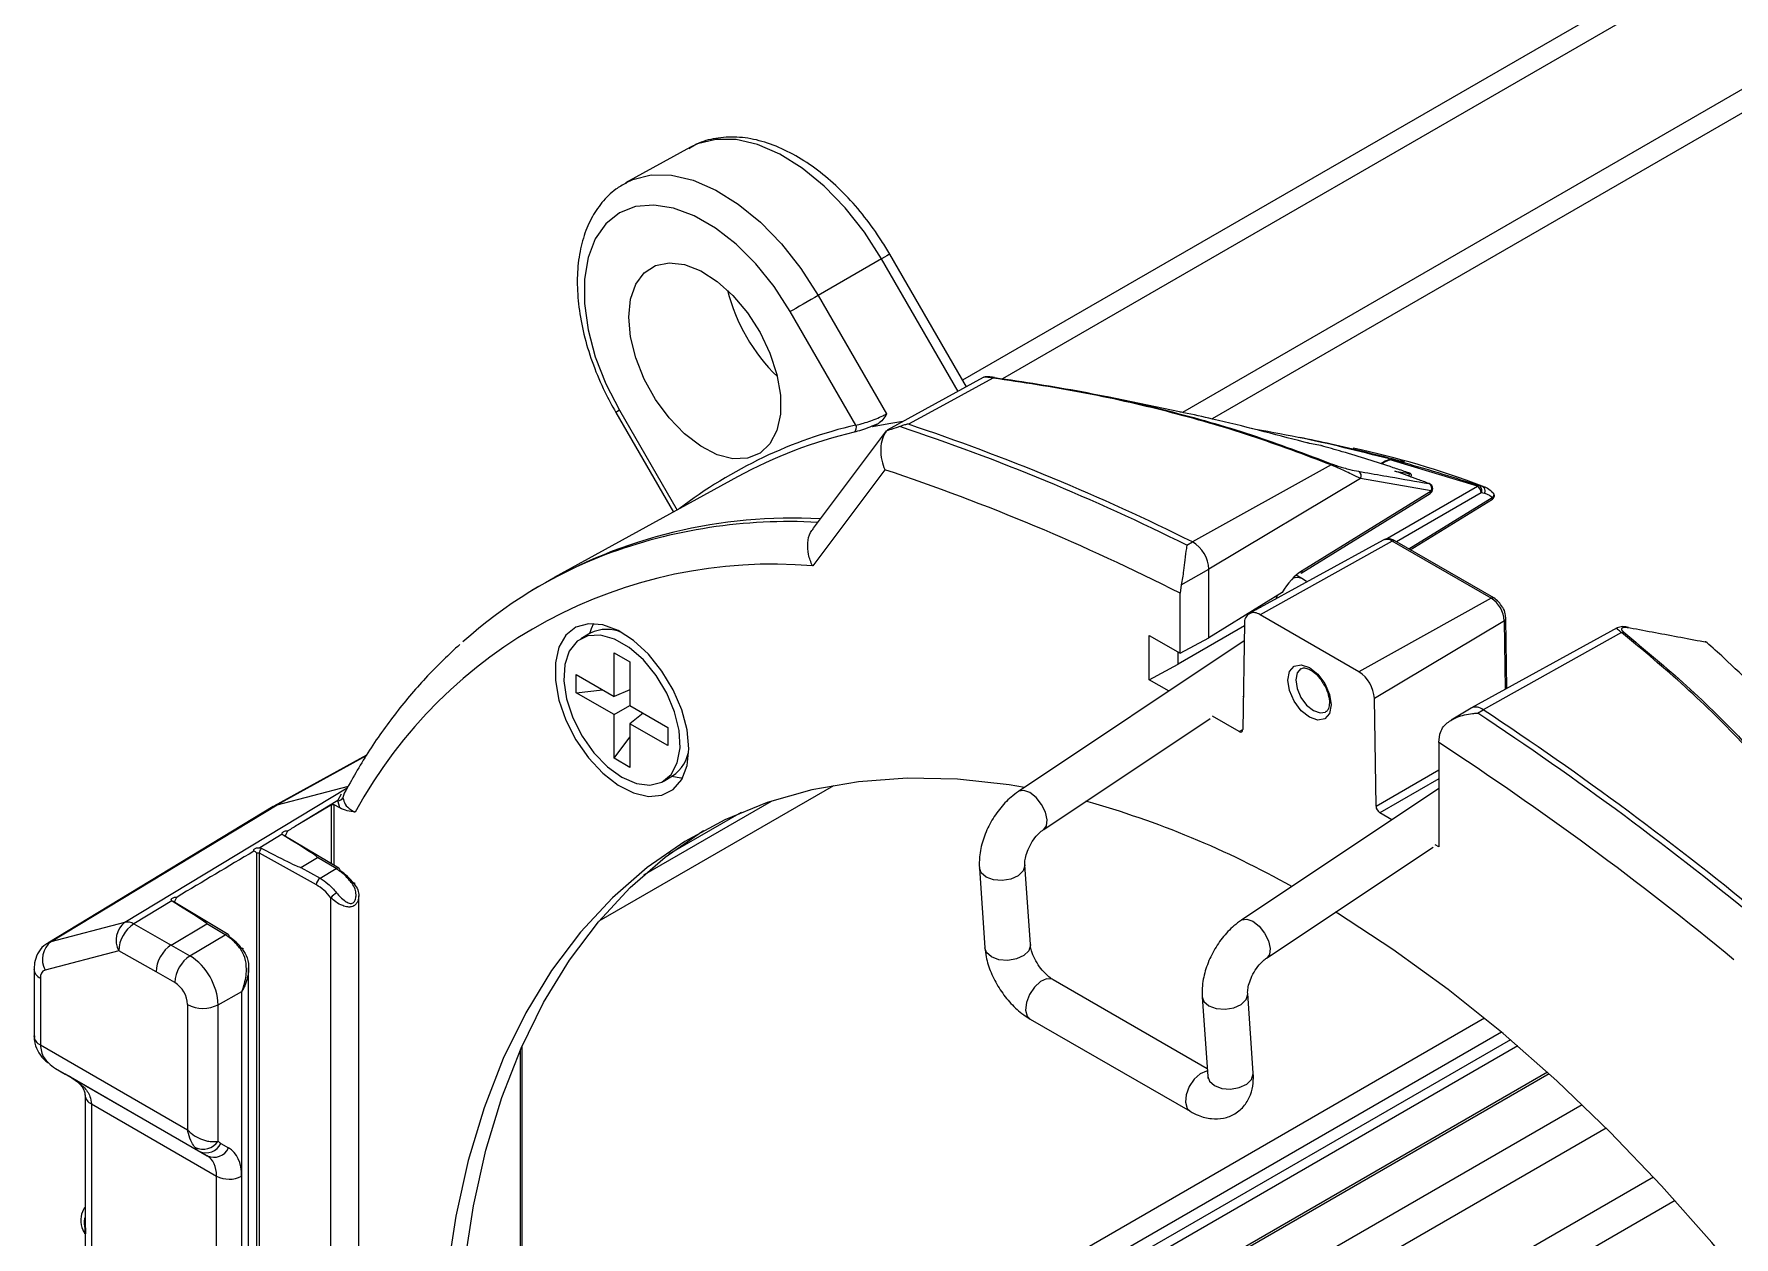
# Model space of a CAD drawing. Extents: x 7 to 135, y 1 to 99.
# Drawn here: x 79.382 to 84.046, y 74.915 to 78.216 of the extents above; entities that cross this region are included whole.
import ezdxf

# ---------------------------------------------------------------- set-up
doc = ezdxf.new("R2010")
doc.units = 0
doc.header["$MEASUREMENT"] = 0
doc.layers.add('OBJECT', color=7, linetype='CONTINUOUS')

msp = doc.modelspace()

# ---------------------------------------------------------------- linework, layer by layer
at = {"layer": 'OBJECT'}
for p, q in [((91.9431, 83.0463), (81.9297, 77.2657)), ((92.0146, 83.0284), (82.0393, 77.2698)), ((92.3416, 82.8397), (82.533, 77.1774)), ((92.4281, 82.8247), (82.6148, 77.1596)), ((81.1834, 77.9053), (81.0052, 77.8075)), ((81.1834, 77.9053), (81.1795, 77.9032)), ((81.7076, 77.599), (81.5337, 77.4986)), ((81.9175, 77.2354), (81.7076, 77.599)), ((81.9401, 77.2478), (81.7299, 77.6118)), ((81.5337, 77.4986), (81.7213, 77.1737)), ((81.6367, 77.1429), (81.4569, 77.4542)), ((81.9866, 77.2732), (81.7228, 77.1289)), ((82.5253, 77.179), (82.3269, 77.2206)), ((80.988, 77.1834), (80.978, 77.1777)), ((80.978, 77.1777), (81.1362, 76.9037)), ((80.988, 77.1834), (81.1463, 76.9093)), ((81.7204, 77.127), (81.5197, 76.86)), ((81.6978, 77.1465), (81.6823, 77.1379)), ((81.7199, 77.1261), (81.7207, 77.1268)), ((82.9129, 77.0866), (82.9132, 77.0865)), ((82.9133, 77.0865), (82.9132, 77.0865)), ((81.7167, 77.0202), (81.5185, 76.7565)), ((82.9408, 77.0335), (82.5604, 76.8221)), ((83.0889, 77.0434), (83.077, 77.0367)), ((83.0914, 77.0431), (83.0788, 77.0361)), ((83.1017, 77.0478), (83.1007, 77.0476)), ((83.3423, 76.975), (83.1026, 77.047)), ((81.3125, 77.0005), (80.8095, 76.7243)), ((83.0219, 76.9958), (82.6058, 76.747)), ((83.2155, 76.9621), (83.0219, 76.9958)), ((83.0889, 76.8287), (83.3423, 76.975)), ((83.155, 77.0033), (83.1506, 77.0041)), ((83.1542, 77.0028), (83.155, 77.0033)), ((83.2101, 76.9821), (83.2093, 76.9823)), ((83.3464, 76.977), (83.3553, 76.9754)), ((82.8587, 76.7365), (83.2126, 76.9553)), ((82.8616, 76.7433), (83.2155, 76.9621)), ((83.3529, 76.9567), (83.1205, 76.8225)), ((83.1538, 76.8032), (83.3824, 76.9438)), ((83.158, 76.8008), (83.3838, 76.9397)), ((83.3618, 76.9551), (83.3529, 76.9567)), ((83.3856, 76.9562), (83.3831, 76.9577)), ((83.3868, 76.9549), (83.3856, 76.9562)), ((83.0836, 76.8271), (82.7163, 76.6253)), ((82.5451, 76.813), (82.5604, 76.8221)), ((83.1088, 76.8244), (82.7459, 76.6222)), ((83.3801, 76.6677), (83.1088, 76.8244)), ((83.3874, 76.6684), (83.1161, 76.825)), ((82.5295, 76.7045), (82.6058, 76.747)), ((82.6058, 76.5593), (82.6058, 76.747)), ((80.7633, 76.6976), (80.7482, 76.6885)), ((82.5295, 76.7045), (82.5266, 76.6812)), ((82.8607, 76.7219), (82.845, 76.731)), ((82.873, 76.714), (82.8607, 76.7219)), ((82.5266, 76.5168), (82.5266, 76.6812)), ((82.8065, 76.6834), (82.6058, 76.5593)), ((82.7441, 76.6449), (82.7479, 76.6427)), ((82.7927, 76.6749), (82.7891, 76.6653)), ((83.3801, 76.6677), (83.0172, 76.4655)), ((82.7035, 76.5985), (82.699, 76.3077)), ((83.0172, 76.4655), (82.7459, 76.6222)), ((83.4162, 76.6059), (83.0596, 76.3929)), ((83.419, 76.4178), (83.4162, 76.6059)), ((83.4233, 76.4201), (83.4204, 76.612)), ((80.908, 76.5715), (80.882, 76.5565)), ((82.7027, 76.5506), (82.083, 76.1372)), ((82.4418, 76.5657), (82.5266, 76.5168)), ((82.4418, 76.4441), (82.4418, 76.5657)), ((82.7034, 76.592), (82.5209, 76.4867)), ((82.5266, 76.5168), (82.6058, 76.5593)), ((83.7258, 76.5862), (83.3257, 76.3665)), ((83.7378, 76.5734), (83.3583, 76.3615)), ((83.9714, 76.5462), (83.9704, 76.5469)), ((83.9715, 76.5464), (83.9704, 76.5469)), ((83.9733, 76.5452), (83.9714, 76.5462)), ((80.9734, 76.5181), (81.0166, 76.4932)), ((80.9734, 76.3981), (80.9734, 76.5181)), ((82.5209, 76.4867), (82.5209, 76.5201)), ((80.8695, 76.4083), (80.8695, 76.4581)), ((80.8695, 76.4581), (80.9734, 76.3981)), ((81.0166, 76.4932), (81.0166, 76.3732)), ((82.4418, 76.4441), (82.5209, 76.4867)), ((80.8695, 76.4083), (80.9415, 76.4165)), ((80.9734, 76.3483), (80.8695, 76.4083)), ((81.0166, 76.4161), (80.9734, 76.3981)), ((82.4961, 76.4128), (82.4418, 76.4441)), ((80.9734, 76.3483), (81.0166, 76.3732)), ((81.0166, 76.3732), (81.1205, 76.3132)), ((82.6984, 76.3974), (82.7004, 76.3988)), ((83.0641, 76.097), (83.0596, 76.3929)), ((83.3249, 76.3661), (83.2706, 76.3331)), ((83.343, 76.3524), (83.3583, 76.3615)), ((80.9734, 76.2283), (80.9734, 76.3483)), ((81.0537, 76.3518), (81.0166, 76.3234)), ((81.0166, 76.3234), (81.0166, 76.2034)), ((81.1205, 76.2634), (81.0166, 76.3234)), ((81.1205, 76.3132), (81.1205, 76.2634)), ((82.1523, 76.0332), (82.609, 76.3378)), ((82.6884, 76.3018), (82.6152, 76.3441)), ((80.9734, 76.2283), (81.0166, 76.2866)), ((82.6884, 76.3018), (82.699, 76.3075)), ((83.2365, 76.2715), (83.2392, 76.2948)), ((83.2365, 76.2715), (83.2365, 75.9854)), ((80.294, 76.2369), (80.0398, 76.0974)), ((80.2928, 76.2349), (80.0492, 76.1011)), ((81.0166, 76.2034), (80.9734, 76.2283)), ((81.108, 76.165), (81.134, 76.1801)), ((83.0641, 76.097), (83.2365, 76.1964)), ((79.6312, 75.7783), (80.2414, 76.147)), ((80.0492, 76.1011), (80.2444, 76.1522)), ((80.2158, 76.1122), (80.2255, 76.1308)), ((80.2333, 76.1327), (80.2296, 76.1203)), ((80.9324, 75.7819), (81.5767, 76.1538)), ((83.2365, 76.1455), (82.6946, 75.7841)), ((83.2365, 76.1721), (83.0747, 76.0788)), ((80.0384, 76.0965), (79.4196, 75.7215)), ((79.4291, 75.7255), (80.0492, 76.1011)), ((80.2158, 76.1122), (80.1055, 76.0455)), ((80.1981, 76.1009), (80.1055, 76.0455)), ((80.2051, 76.101), (80.1981, 76.1009)), ((80.1981, 75.9388), (80.1981, 76.1009)), ((80.2208, 76.0922), (80.2051, 76.101)), ((80.2051, 75.9346), (80.2051, 76.101)), ((80.2208, 76.0922), (80.2158, 76.1122)), ((81.0552, 75.9084), (81.4057, 76.1108)), ((81.3223, 76.0795), (81.124, 75.9651)), ((83.1078, 76.0597), (83.0747, 76.0788)), ((80.0629, 76.0198), (80.0016, 75.9828)), ((80.0653, 76.0176), (80.0629, 76.0198)), ((80.0676, 76.0168), (80.0675, 76.0169)), ((80.2186, 75.9265), (80.0676, 76.0168)), ((83.2365, 75.9854), (83.2268, 75.991)), ((80.0001, 75.9682), (79.9931, 75.9679)), ((79.9931, 73.0718), (79.9931, 75.9679)), ((80.1565, 75.8811), (80.0001, 75.9682)), ((80.0001, 73.0715), (80.0001, 75.9682)), ((80.0016, 75.9828), (80.005, 75.9816)), ((80.1142, 75.9287), (80.16, 75.9561)), ((80.2107, 75.9258), (80.16, 75.9561)), ((82.764, 75.6801), (83.2206, 75.9847)), ((80.1142, 75.9287), (80.1667, 75.8995)), ((80.1667, 75.8995), (80.2107, 75.9258)), ((81.9757, 75.9273), (81.991, 75.7083)), ((82.1157, 75.717), (82.1004, 75.9361)), ((80.2728, 73.0071), (80.2728, 75.8514)), ((79.76, 75.8368), (79.6555, 75.7737)), ((79.7612, 75.8359), (79.76, 75.8368)), ((79.9145, 75.7449), (79.7635, 75.8352)), ((79.7635, 75.8352), (79.7635, 75.8352)), ((80.1963, 72.9752), (80.1963, 75.8458)), ((79.4291, 75.7255), (79.6312, 75.7783)), ((79.6555, 75.7737), (79.7583, 75.716)), ((79.7583, 75.716), (79.856, 75.7744)), ((79.9067, 75.7441), (79.856, 75.7744)), ((79.7583, 75.716), (79.8098, 75.6863)), ((79.8098, 75.6863), (79.9067, 75.7441)), ((79.6144, 75.7002), (79.4124, 75.6474)), ((79.7169, 75.6428), (79.6144, 75.7002)), ((79.3818, 75.6499), (79.3818, 75.4666)), ((79.3994, 75.6254), (79.3994, 75.4421)), ((79.7682, 75.6132), (79.7169, 75.6428)), ((79.9705, 72.8449), (79.9705, 75.6535)), ((82.6012, 75.3766), (82.1779, 75.6209)), ((79.8873, 75.5521), (79.9522, 75.5883)), ((79.9522, 72.8603), (79.9522, 75.5883)), ((82.5873, 75.5742), (82.6027, 75.3552)), ((82.7274, 75.3639), (82.712, 75.583)), ((79.8032, 75.5526), (79.8032, 75.209)), ((79.8873, 75.1778), (79.8873, 75.5521)), ((83.4086, 75.4766), (80.7087, 73.918)), ((83.3621, 75.5151), (80.721, 73.9904)), ((82.1155, 75.5126), (82.5539, 75.2596)), ((79.3994, 75.4421), (79.8032, 75.209)), ((83.4328, 75.4562), (80.65, 73.8498)), ((83.453, 75.4389), (80.6639, 73.8288)), ((80.7168, 73.9279), (80.7168, 75.4291)), ((80.721, 73.934), (80.721, 75.4386)), ((79.4409, 75.3775), (79.8359, 75.1495)), ((79.4409, 75.3775), (79.4677, 75.362)), ((79.4818, 75.3539), (79.8573, 75.1371)), ((83.5346, 75.3668), (80.7743, 73.7733)), ((83.5392, 75.3626), (80.7843, 73.7723)), ((79.522, 75.3045), (79.522, 74.9547)), ((79.5396, 75.28), (79.8828, 75.0818)), ((79.5396, 75.28), (79.5396, 73.5648)), ((83.6301, 75.2777), (80.9033, 73.7036)), ((80.929, 73.617), (83.6953, 75.214)), ((79.8573, 75.1371), (79.8359, 75.1495)), ((79.8945, 75.1716), (79.9159, 75.1592)), ((79.8828, 73.3666), (79.8828, 75.0818)), ((79.9515, 75.0815), (79.9515, 73.3663)), ((83.8256, 75.0792), (80.9966, 73.4461)), ((83.8846, 75.0147), (81.0569, 73.3824)), ((79.522, 74.9189), (79.522, 74.4648))]:
    msp.add_line(p, q, dxfattribs=at)
at = {"layer": 'OBJECT', "flags": 128}
for points in [[(81.7076, 77.599), (81.6606, 77.6721), (81.6077, 77.739), (81.5503, 77.798), (81.49, 77.8474), (81.4285, 77.8859), (81.3673, 77.9124), (81.3083, 77.9262), (81.2529, 77.9269), (81.2028, 77.9145), (81.1834, 77.9053)], [(81.0061, 77.808), (81.0247, 77.8167), (81.0753, 77.8292), (81.1311, 77.8285), (81.1906, 77.8146), (81.2523, 77.7879), (81.3143, 77.7491), (81.3751, 77.6993), (81.433, 77.6398), (81.4863, 77.5723), (81.5337, 77.4986)], [(81.4569, 77.4542), (81.4126, 77.5227), (81.3626, 77.5849), (81.3083, 77.6391), (81.2514, 77.6836), (81.1936, 77.7169), (81.1367, 77.7382), (81.0824, 77.7467), (81.0323, 77.7422), (80.988, 77.7249), (80.9509, 77.6952), (80.922, 77.6541), (80.9022, 77.6028), (80.8922, 77.5429), (80.8922, 77.4761), (80.9022, 77.4046), (80.922, 77.3305), (80.9509, 77.256), (80.988, 77.1834)], [(81.0139, 77.4392), (81.0188, 77.4882), (81.0332, 77.5293), (81.0564, 77.5605), (81.0874, 77.5804), (81.1248, 77.5881), (81.1667, 77.5831), (81.2112, 77.5659), (81.2562, 77.5371), (81.2997, 77.498), (81.3395, 77.4506), (81.3739, 77.3971), (81.4012, 77.3398), (81.4201, 77.2816), (81.4298, 77.2252), (81.4298, 77.1731), (81.4201, 77.1278), (81.4012, 77.0915), (81.3739, 77.0657), (81.3395, 77.0519), (81.2997, 77.0505), (81.2562, 77.0616), (81.2112, 77.0848), (81.1667, 77.1189), (81.1248, 77.1624), (81.0874, 77.2132), (81.0564, 77.2689), (81.0332, 77.327), (81.0188, 77.3846), (81.0139, 77.4392)], [(81.7299, 77.6118), (81.7292, 77.6114), (81.7265, 77.6099), (81.7219, 77.6072), (81.7155, 77.6035), (81.7076, 77.599)], [(81.5337, 77.4986), (81.5244, 77.4932), (81.5142, 77.4873), (81.5035, 77.4811), (81.4927, 77.4749), (81.4823, 77.4688), (81.4726, 77.4632), (81.464, 77.4583), (81.4569, 77.4542)], [(82.0131, 77.2719), (81.8878, 77.2033), (81.7811, 77.145)], [(81.7654, 77.1526), (81.7273, 77.1465), (81.6823, 77.1379)], [(82.9132, 77.0865), (82.9073, 77.0876), (82.8814, 77.0926)], [(83.1026, 77.047), (83.1024, 77.0473), (83.1022, 77.0476), (83.102, 77.0477), (83.1019, 77.0478), (83.1017, 77.0479), (83.1016, 77.0478), (83.1015, 77.0477)], [(83.1158, 77.0167), (83.1216, 77.0156), (83.1448, 77.0115), (83.1529, 77.0101)], [(81.1788, 76.2546), (81.1739, 76.3064), (81.1593, 76.3612), (81.1358, 76.4159), (81.1048, 76.4677), (81.0678, 76.5137), (81.0269, 76.5514), (80.9843, 76.5789), (80.9423, 76.5946), (80.9031, 76.5977), (80.8688, 76.588), (80.8414, 76.5661), (80.8222, 76.5331), (80.8124, 76.4908), (80.8124, 76.4415), (80.8222, 76.3879), (80.8414, 76.3328), (80.8688, 76.2792), (80.9031, 76.23), (80.9423, 76.1878), (80.9843, 76.155), (81.0269, 76.1333), (81.0678, 76.1238), (81.1048, 76.1271), (81.1358, 76.143), (81.1593, 76.1706), (81.1739, 76.2085), (81.1788, 76.2546)], [(80.9169, 76.598), (80.9106, 76.5841), (80.9061, 76.5704)], [(80.995, 76.1762), (81.0347, 76.1591), (81.072, 76.1546), (81.1044, 76.1631), (81.1299, 76.184), (81.147, 76.216), (81.1545, 76.2571), (81.152, 76.3047), (81.1396, 76.3559), (81.1181, 76.4073), (81.0889, 76.4558), (81.0538, 76.4984), (81.015, 76.5323), (80.975, 76.5554), (80.9362, 76.5663), (80.9011, 76.5643), (80.8719, 76.5495), (80.8504, 76.5228), (80.838, 76.486), (80.8355, 76.4412), (80.843, 76.3915), (80.8601, 76.3398), (80.8856, 76.2894), (80.918, 76.2435), (80.9552, 76.205), (80.995, 76.1762)], [(82.8815, 76.4773), (82.9042, 76.4591), (82.9233, 76.4332), (82.9361, 76.4037), (82.9406, 76.375), (82.9361, 76.3515), (82.9233, 76.3368), (82.9042, 76.333), (82.8815, 76.3409), (82.8589, 76.3591), (82.8398, 76.385), (82.827, 76.4145), (82.8225, 76.4432), (82.827, 76.4667), (82.8398, 76.4815), (82.8589, 76.4852), (82.8815, 76.4773)], [(82.8578, 76.4746), (82.8476, 76.4626), (82.8439, 76.4433), (82.8476, 76.4198), (82.8581, 76.3955), (82.8738, 76.3743), (82.8923, 76.3594)], [(82.8923, 76.3594), (82.9109, 76.3529), (82.9256, 76.3554)], [(82.0996, 76.1482), (82.0573, 76.1552), (81.9155, 76.1708), (81.7777, 76.1737), (81.6444, 76.1639), (81.5162, 76.1416), (81.3936, 76.1067), (81.2771, 76.0594), (81.1672, 76), (81.0644, 75.9286), (80.969, 75.8455), (80.8815, 75.7512), (80.8022, 75.6459), (80.7314, 75.5301), (80.6695, 75.4043), (80.6166, 75.269), (80.5731, 75.1248), (80.5391, 74.9722), (80.5147, 74.8119)], [(81.1321, 76.1789), (81.1562, 76.1748), (81.1614, 76.1745)], [(82.1524, 76.0332), (82.1598, 76.0429), (82.1619, 76.0597), (82.1572, 76.0803), (82.1465, 76.1017), (82.1314, 76.1206), (82.1142, 76.1341), (82.0976, 76.1401), (82.084, 76.1378), (82.083, 76.1372)], [(80.0384, 76.0965), (80.0415, 76.0982), (80.0492, 76.1011)], [(80.5439, 74.499), (80.5488, 74.6727), (80.5634, 74.8401), (80.5879, 75.0004), (80.6219, 75.153), (80.6654, 75.2972), (80.7183, 75.4325), (80.7802, 75.5583), (80.8509, 75.674), (80.9303, 75.7793), (81.0178, 75.8737), (81.1132, 75.9567), (81.216, 76.0281), (81.2188, 76.0298)], [(82.1004, 75.9361), (82.1004, 75.9345), (82.0957, 75.9194), (82.0822, 75.9062), (82.062, 75.8969), (82.0381, 75.8929), (82.0142, 75.8948), (81.994, 75.9023), (81.9804, 75.9143), (81.9757, 75.9274)], [(80.2548, 75.8847), (80.2568, 75.8858), (80.2585, 75.8865), (80.2599, 75.8869), (80.2609, 75.8869), (80.2614, 75.8866), (80.2614, 75.8859), (80.261, 75.885), (80.2601, 75.8837)], [(85.1235, 72.7434), (85.0936, 72.8503), (85.0317, 73.0476), (84.9609, 73.2451), (84.8816, 73.4419), (84.7941, 73.6373), (84.6987, 73.8305), (84.5959, 74.0207), (84.486, 74.207), (84.3695, 74.3888), (84.2469, 74.5652), (84.1187, 74.7356), (83.9854, 74.8992), (83.8476, 75.0554), (83.7058, 75.2036), (83.5606, 75.3431), (83.4126, 75.4733), (83.2624, 75.5938), (83.1107, 75.7039), (82.958, 75.8034), (82.9532, 75.8063)], [(82.6946, 75.7841), (82.6956, 75.7847), (82.7092, 75.787), (82.7259, 75.781), (82.7431, 75.7675), (82.7581, 75.7486), (82.7688, 75.7272), (82.7735, 75.7066), (82.7714, 75.6898), (82.7644, 75.6803)], [(79.4195, 75.7214), (79.4224, 75.723), (79.4291, 75.7255)], [(79.9484, 75.7051), (79.9504, 75.7061), (79.9521, 75.7069), (79.9535, 75.7073), (79.9545, 75.7073), (79.955, 75.707), (79.955, 75.7064), (79.9546, 75.7054), (79.9537, 75.7041)], [(82.1157, 75.717), (82.1158, 75.7154), (82.1111, 75.7003), (82.0976, 75.6871), (82.0773, 75.6778), (82.0535, 75.6738), (82.0296, 75.6757), (82.0093, 75.6832), (81.9957, 75.6952), (81.991, 75.7083)], [(82.1779, 75.6209), (82.1754, 75.6221), (82.1604, 75.6232), (82.1433, 75.6157), (82.1267, 75.6007), (82.1131, 75.5806), (82.1047, 75.5583), (82.1026, 75.5374), (82.1073, 75.5209), (82.1155, 75.5126)], [(82.5873, 75.5742), (82.592, 75.5612), (82.6056, 75.5492), (82.6259, 75.5417), (82.6498, 75.5398), (82.6736, 75.5438), (82.6939, 75.5531), (82.7074, 75.5663), (82.7121, 75.5814), (82.712, 75.5835)], [(79.4212, 75.3925), (79.419, 75.3931), (79.4185, 75.3934)], [(82.6016, 75.3706), (82.5988, 75.3701), (82.5817, 75.3626), (82.5651, 75.3476), (82.5515, 75.3275), (82.5431, 75.3052), (82.541, 75.2843), (82.5457, 75.2678), (82.5539, 75.2596)], [(82.6027, 75.3552), (82.6074, 75.3421), (82.621, 75.3301), (82.6412, 75.3226), (82.6651, 75.3207), (82.689, 75.3247), (82.7092, 75.334), (82.7227, 75.3472), (82.7274, 75.3623), (82.7274, 75.3639)]]:
    msp.add_lwpolyline(points, dxfattribs=at)
at = {"layer": 'OBJECT'}
for centre, radius, start, end in [((81.767, 77.6332), 0.497, 194.0423, 225.9523), ((82.0166, 77.2685), 0.0049, 79.5585, 136.2382), ((81.9267, 75.9086), 1.2679, 103.2256, 127.643), ((81.9256, 75.8805), 1.2769, 103.2954, 118.6991), ((81.6231, 77.1357), 0.0153, 305.2828, 28.1216), ((79.856, 71.4243), 6.0224, 63.47935, 71.59269), ((79.8681, 71.4263), 6.0301, 63.48271, 71.50399), ((82.9119, 77.0817), 0.005, 74.3618, 79.1244), ((82.4974, 74.7093), 2.4231, 69.2657, 78.0027), ((79.8124, 71.3333), 5.9973, 63.09134, 71.48674), ((82.9452, 77.0277), 0.00731, 84.1508, 127.1053), ((83.0083, 77.0027), 0.0153, 333.2926, 60.4887), ((83.09, 77.0411), 0.00253, 54.5795, 113.945), ((83.1505, 77.0056), 0.00505, 332.9203, 62.244), ((83.2019, 76.969), 0.0153, 333.2172, 60.8388), ((83.2047, 76.9681), 0.015, 0, 69.0308), ((83.2047, 76.9681), 0.015, 301.7291, 0), ((83.3465, 76.9716), 0.00546, 91.5953, 140.5003), ((83.3305, 76.956), 0.0224, 1.7022, 58.2975), ((83.3395, 76.9636), 0.0151, 332.7773, 62.8731), ((83.3484, 76.962), 0.0151, 332.7891, 62.8888), ((83.2081, 76.9613), 0.00741, 307.0448, 6.3865), ((81.461, 75.5109), 1.3766, 86.7616, 120.4535), ((81.4527, 75.4416), 1.4364, 86.8479, 110.5785), ((83.0938, 76.8033), 0.0259, 54.5316, 113.2118), ((83.113, 76.8182), 0.00743, 65.3734, 124.5946), ((81.4001, 75.6125), 1.258, 111.071, 131.9755), ((82.5148, 76.7432), 0.0911, 2.3739, 59.9608), ((81.4072, 75.4593), 1.3019, 85.0965, 151.4987), ((82.8542, 76.7424), 0.00741, 307.0244, 6.4069), ((82.8481, 76.6969), 0.0279, 63.3299, 117.6624), ((83.3843, 76.6616), 0.00743, 65.3665, 124.6038), ((83.3377, 76.6015), 0.0786, 3.2295, 57.348), ((82.7293, 76.602), 0.0261, 50.5637, 187.715), ((83.4131, 76.6126), 0.00737, 295.1272, 354.9775), ((80.953, 76.4831), 0.0992, 64.3656, 116.9633), ((83.7423, 76.5645), 0.01, 81.2184, 116.603), ((82.9673, 76.3877), 0.0924, 3.2301, 57.3474), ((83.3382, 76.3387), 0.0304, 48.4664, 115.8256), ((78.3103, 68.7271), 9.1523, 50.45401, 56.52638), ((78.2904, 68.7115), 9.1603, 50.39134, 56.52451), ((78.3102, 68.7304), 9.0075, 50.44534, 56.84543), ((81.0774, 76.2647), 0.1019, 303.7826, 354.8774), ((80.2163, 76.127), 0.0149, 267.7922, 333.1643), ((81.5833, 73.6592), 2.5451, 60.5919, 74.3891), ((80.0648, 76.0121), 0.00554, 59.5568, 84.9536), ((80.0234, 75.9672), 0.0234, 142.0632, 177.4983), ((80.1799, 75.8801), 0.0235, 124.2576, 177.4875), ((80.2152, 75.9198), 0.0075, 63.4262, 127.202), ((80.2141, 75.9204), 0.0076, 354.5876, 53.9359), ((80.2491, 75.7983), 0.0711, 121.2776, 137.9998), ((79.7608, 75.8306), 0.0054, 59.2466, 85.2959), ((79.6685, 75.7295), 0.0615, 127.3667, 208.4179), ((79.7057, 75.6974), 0.0913, 123.3479, 178.2109), ((79.6374, 75.7451), 0.0338, 57.5932, 100.5989), ((79.4664, 75.6766), 0.0615, 127.3667, 208.4179), ((79.9112, 75.7382), 0.00749, 63.3988, 127.2294), ((79.9101, 75.7387), 0.00759, 354.5694, 53.9541), ((79.8605, 75.609), 0.0924, 123.2291, 177.3485), ((79.7191, 75.5445), 0.1683, 2.6054, 57.3947), ((79.4105, 75.652), 0.0288, 184.0427, 247.2517), ((79.4196, 75.6282), 0.0205, 110.8576, 187.8878), ((79.7271, 75.5491), 0.0761, 2.6056, 57.3944), ((79.8457, 75.6347), 0.0925, 242.6559, 296.7665), ((79.4105, 75.4686), 0.0288, 184.0463, 247.2727), ((79.5507, 75.3065), 0.0288, 183.9846, 247.1703), ((79.8447, 75.2077), 0.052, 246.4302, 324.9777), ((79.8538, 75.1907), 0.0449, 246.5673, 334.7772), ((79.8752, 75.1784), 0.0449, 246.5666, 334.7777), ((79.9175, 75.1489), 0.0755, 242.6561, 296.7658)]:
    msp.add_arc(centre, radius, start, end, dxfattribs=at)
for centre, major_axis, ratio, start_param, end_param in [((82.863, 76.6486), (0.057, 0.1022), 0.567218, 0.794343, 1.546318), ((82.7674, 76.7036), (0.0359, 0.0647), 0.565138, 3.131529, 3.280068), ((82.6884, 76.314), (-0.0075, 0.013), 0.577209, 2.356431, 3.909474), ((83.0747, 76.091), (-0.0075, 0.013), 0.577554, 0.803088, 2.356131), ((80.2144, 76.0616), (7.3322, 4.38), 0.004925, 1.582707, 1.586394), ((79.4538, 76.3665), (0.7062, -0.4103), 0.013232, 6.275856, 6.815063), ((80.2144, 76.0616), (7.3322, 4.38), 0.004925, 1.59913, 1.627908), ((79.3829, 76.3241), (0.7313, -0.3953), 0.012773, 5.73636, 6.275588), ((80.2217, 75.8344), (-0.0509, 0.0912), 0.567218, 4.947147, 5.505991), ((80.1565, 75.7967), (-0.053, 0.0887), 0.587369, 4.923816, 5.489136), ((79.1498, 76.1848), (0.7062, -0.4103), 0.013232, 6.275856, 6.815169), ((79.7594, 75.6673), (0.0297, 0.0522), 0.581625, 0.799026, 2.352369), ((79.9176, 75.6589), (-0.0472, 0.0847), 0.567218, 4.940842, 5.505991), ((79.4701, 75.4992), (-0.0156, 0.1317), 0.703403, 2.426984, 2.657554), ((79.4654, 75.3634), (0.1925, -0.1111), 0.00007, 1.485026, 1.558493), ((79.8966, 75.253), (0.0609, 0.1034), 0.583313, 2.920406, 3.146783), ((79.9306, 75.2327), (0.0364, 0.0609), 0.587369, 2.924172, 3.150548), ((79.8299, 75.0137), (0.0867, 0.1451), 0.587369, 5.506743, 6.292141), ((79.7958, 75.0341), (0.0623, 0.1026), 0.591392, 5.510614, 6.296012)]:
    msp.add_ellipse(centre, major_axis=major_axis, ratio=ratio, start_param=start_param, end_param=end_param, dxfattribs=at)
for points, knots in [([(81.7299, 77.6118), (81.7226, 77.6241), (81.7014, 77.6596), (81.6616, 77.7148), (81.6097, 77.7744), (81.5537, 77.8265), (81.4946, 77.8698), (81.4335, 77.9032), (81.3716, 77.9253), (81.3104, 77.9352), (81.2526, 77.9313), (81.2081, 77.9197), (81.1861, 77.9056), (81.1794, 77.9013)], [0, 0, 0, 0, 0.0532213, 0.1534148, 0.2538915, 0.3547717, 0.456234, 0.5583735, 0.6609897, 0.7629309, 0.8624606, 0.9582482, 1, 1, 1, 1]), ([(81.0071, 77.8069), (80.9972, 77.8016), (80.9719, 77.7881), (80.939, 77.7546), (80.9089, 77.7096), (80.8874, 77.6563), (80.8746, 77.5958), (80.871, 77.5289), (80.8767, 77.4573), (80.8916, 77.3829), (80.9154, 77.3078), (80.9445, 77.2387), (80.9678, 77.1963), (80.978, 77.1777)], [0, 0, 0, 0, 0.058164, 0.14821, 0.238577, 0.331262, 0.427013, 0.525213, 0.624613, 0.724129, 0.823386, 0.922384, 1, 1, 1, 1]), ([(82.0152, 77.2736), (82.0127, 77.2739), (82.005, 77.2749), (81.998, 77.2754), (81.9933, 77.2753), (81.9892, 77.2745), (81.9873, 77.2734), (81.9867, 77.2731)], [0, 0, 0, 0, 0.188174, 0.589397, 0.837078, 0.950549, 1, 1, 1, 1]), ([(82.0131, 77.2719), (82.0096, 77.2724), (82.0009, 77.2737), (81.9917, 77.2742), (81.9866, 77.2739), (81.9867, 77.2732), (81.9867, 77.2731)], [0, 0, 0, 0, 0.249228, 0.620552, 0.980995, 1, 1, 1, 1]), ([(82.9408, 77.0335), (82.8677, 77.0612), (82.7215, 77.1165), (82.492, 77.1819), (82.2562, 77.2355), (82.0941, 77.2597), (82.0131, 77.2719)], [0, 0, 0, 0, 0.248432, 0.496873, 0.748431, 1, 1, 1, 1]), ([(82.0175, 77.2733), (82.0976, 77.2614), (82.2579, 77.2374), (82.493, 77.1843), (82.7238, 77.119), (82.8719, 77.063), (82.9459, 77.035)], [0, 0, 0, 0, 0.2485091, 0.4970076, 0.7485084, 1, 1, 1, 1]), ([(81.6367, 77.1429), (81.642, 77.144), (81.6522, 77.1462), (81.6724, 77.1525), (81.6923, 77.1599), (81.7093, 77.1674), (81.7179, 77.1719), (81.7213, 77.1737)], [0, 0, 0, 0, 0.2368, 0.44979, 0.65869, 0.864892, 1, 1, 1, 1]), ([(81.7213, 77.1737), (81.7213, 77.1736), (81.7181, 77.168), (81.7118, 77.1572), (81.7024, 77.15), (81.6978, 77.1465)], [0, 0, 0, 0, 0.00714, 0.518593, 1, 1, 1, 1]), ([(82.8672, 77.096), (82.7838, 77.1178), (82.6747, 77.1463), (82.5595, 77.1723), (82.529, 77.1782), (82.5253, 77.1789)], [0, 0, 0, 0, 0.739949, 0.968633, 1, 1, 1, 1]), ([(81.6978, 77.1465), (81.6903, 77.1433), (81.6746, 77.1368), (81.6506, 77.1282), (81.6384, 77.1249), (81.632, 77.1231)], [0, 0, 0, 0, 0.305286, 0.634566, 1, 1, 1, 1]), ([(81.7199, 77.1261), (81.7162, 77.1195), (81.7082, 77.1051), (81.7039, 77.077), (81.7066, 77.0476), (81.7129, 77.0286), (81.7167, 77.0203), (81.7167, 77.0202)], [0, 0, 0, 0, 0.221741, 0.480204, 0.758898, 0.99613, 1, 1, 1, 1]), ([(81.7577, 77.1386), (81.7544, 77.1375), (81.7418, 77.1335), (81.7292, 77.1293), (81.7199, 77.1261)], [0, 0, 0, 0, 0.260236, 1, 1, 1, 1]), ([(81.7811, 77.145), (81.7808, 77.1451), (81.78, 77.1452), (81.778, 77.1451), (81.7727, 77.1441), (81.7657, 77.1417), (81.7601, 77.1395), (81.7577, 77.1386)], [0, 0, 0, 0, 0.049702, 0.113586, 0.235338, 0.682572, 1, 1, 1, 1]), ([(83.1013, 77.0498), (83.0185, 77.0708), (82.8927, 77.1026), (82.7615, 77.1259), (82.7167, 77.1339)], [0, 0, 0, 0, 0.657851, 1, 1, 1, 1]), ([(82.8548, 77.11), (82.8835, 77.1039), (82.9767, 77.084), (83.0722, 77.0605), (83.1386, 77.0427), (83.1425, 77.0416)], [0, 0, 0, 0, 0.29446, 0.958568, 1, 1, 1, 1]), ([(82.8814, 77.0926), (82.8805, 77.0928), (82.8785, 77.0932), (82.8736, 77.0944), (82.8697, 77.0954), (82.8672, 77.096), (82.8672, 77.096)], [0, 0, 0, 0, 0.265082, 0.529148, 0.992273, 1, 1, 1, 1]), ([(83.1544, 77.0113), (83.1515, 77.0123), (83.1373, 77.0172), (83.0771, 77.0376), (82.9997, 77.0619), (82.9326, 77.081), (82.9132, 77.0865)], [0, 0, 0, 0, 0.036338, 0.181698, 0.763313, 1, 1, 1, 1]), ([(83.0219, 76.9958), (83.0142, 76.9996), (83.0019, 77.0057), (82.9795, 77.0162), (82.9633, 77.0236), (82.9511, 77.0291), (82.9443, 77.032), (82.9413, 77.0333), (82.9408, 77.0335)], [0, 0, 0, 0, 0.375742, 0.599038, 0.773704, 0.885927, 0.981626, 1, 1, 1, 1]), ([(82.9459, 77.035), (82.9463, 77.0348), (82.9486, 77.0339), (82.9539, 77.032), (82.9638, 77.0288), (82.9773, 77.0248), (82.9968, 77.0197), (83.0084, 77.0174), (83.0158, 77.016)], [0, 0, 0, 0, 0.015767, 0.09936, 0.202456, 0.373337, 0.603081, 1, 1, 1, 1]), ([(83.0158, 77.016), (83.0216, 77.015), (83.0506, 77.0099), (83.1152, 76.9987), (83.1738, 76.9885), (83.2093, 76.9823)], [0, 0, 0, 0, 0.0899854, 0.4499266, 1, 1, 1, 1]), ([(83.1007, 77.0476), (83.0998, 77.0474), (83.0962, 77.0468), (83.0923, 77.0452), (83.0896, 77.0437), (83.089, 77.0433)], [0, 0, 0, 0, 0.2069201, 0.8220034, 1, 1, 1, 1]), ([(83.1026, 77.047), (83.1016, 77.0468), (83.0974, 77.046), (83.094, 77.0444), (83.0914, 77.0431)], [0, 0, 0, 0, 0.2373835, 1, 1, 1, 1]), ([(83.1013, 77.0475), (83.1041, 77.0479), (83.1073, 77.0483), (83.1109, 77.0478), (83.112, 77.0476), (83.1126, 77.0474), (83.1129, 77.0474), (83.113, 77.0474), (83.113, 77.0473)], [0, 0, 0, 0, 0.6929906, 0.8224948, 0.9314848, 0.9733386, 0.986821, 1, 1, 1, 1]), ([(83.113, 77.0473), (83.113, 77.0473), (83.1129, 77.0474), (83.1127, 77.0474), (83.1121, 77.0475), (83.1111, 77.0477), (83.1079, 77.0481), (83.105, 77.0475), (83.1026, 77.047)], [0, 0, 0, 0, 0.0131978, 0.0265443, 0.0685116, 0.177474, 0.3049177, 1, 1, 1, 1]), ([(83.113, 77.0473), (83.1221, 77.0449), (83.1674, 77.0325), (83.2459, 77.0097), (83.3136, 76.9877), (83.3464, 76.977)], [0, 0, 0, 0, 0.114296, 0.571564, 1, 1, 1, 1]), ([(83.1425, 77.0416), (83.1366, 77.0428), (83.1305, 77.044), (83.1207, 77.0459), (83.1167, 77.0466), (83.113, 77.0473)], [0, 0, 0, 0, 0.598073, 0.623935, 1, 1, 1, 1]), ([(83.2093, 76.9823), (83.1991, 76.9862), (83.1698, 76.9973), (83.1385, 77.0086), (83.1174, 77.0161), (83.1158, 77.0167)], [0, 0, 0, 0, 0.330681, 0.948328, 1, 1, 1, 1]), ([(83.1393, 77.0422), (83.1396, 77.0422), (83.1406, 77.0421), (83.1417, 77.0418), (83.1424, 77.0416), (83.1425, 77.0416)], [0, 0, 0, 0, 0.271373, 0.944455, 1, 1, 1, 1]), ([(83.1587, 77.0006), (83.1589, 77.0008), (83.1597, 77.0012), (83.1607, 77.0025), (83.1612, 77.0043), (83.1612, 77.0061), (83.1606, 77.0075), (83.1598, 77.0085), (83.1589, 77.0093), (83.1579, 77.0099), (83.1565, 77.0105), (83.1543, 77.0113), (83.1526, 77.0119), (83.1518, 77.0121)], [0, 0, 0, 0, 0.048006, 0.138057, 0.232401, 0.324631, 0.399675, 0.46631, 0.529311, 0.600712, 0.738114, 0.872106, 1, 1, 1, 1]), ([(83.1529, 77.0101), (83.1546, 77.0098), (83.1568, 77.0094), (83.1577, 77.0096), (83.1576, 77.0099), (83.1566, 77.0104), (83.1555, 77.0109), (83.1546, 77.0112), (83.1544, 77.0113)], [0, 0, 0, 0, 0.460688, 0.6063, 0.752834, 0.854893, 0.957624, 1, 1, 1, 1]), ([(83.3553, 76.9754), (83.3605, 76.9739), (83.3714, 76.9709), (83.3791, 76.9622), (83.3831, 76.9577)], [0, 0, 0, 0, 0.483501, 1, 1, 1, 1]), ([(83.3824, 76.9438), (83.38, 76.9461), (83.3741, 76.9516), (83.3664, 76.9538), (83.3618, 76.9551)], [0, 0, 0, 0, 0.412815, 1, 1, 1, 1]), ([(83.3824, 76.9438), (83.3824, 76.9438), (83.383, 76.9442), (83.3837, 76.9447), (83.3848, 76.9456), (83.386, 76.9468), (83.3876, 76.949), (83.3882, 76.9518), (83.3876, 76.9539), (83.3869, 76.9547), (83.3868, 76.9549)], [0, 0, 0, 0, 0.007826, 0.11165, 0.172187, 0.2702, 0.449926, 0.763388, 0.966811, 1, 1, 1, 1]), ([(83.3836, 76.9399), (83.3839, 76.9401), (83.3844, 76.9403), (83.384, 76.9414), (83.3836, 76.9422), (83.3832, 76.9428), (83.3829, 76.9431), (83.3827, 76.9434), (83.3826, 76.9435), (83.3825, 76.9436), (83.3825, 76.9437), (83.3824, 76.9437), (83.3824, 76.9438), (83.3824, 76.9438)], [0, 0, 0, 0, 0.3065228, 0.5885788, 0.7394765, 0.8317889, 0.890517, 0.9285699, 0.9532723, 0.9694048, 0.9800403, 0.9879149, 1, 1, 1, 1]), ([(83.3838, 76.9398), (83.3844, 76.9402), (83.386, 76.9412), (83.3879, 76.9438), (83.3891, 76.9475), (83.3888, 76.9511), (83.3878, 76.9537), (83.3869, 76.9547), (83.3868, 76.9549)], [0, 0, 0, 0, 0.133645, 0.332267, 0.546083, 0.774288, 0.954648, 1, 1, 1, 1]), ([(81.5185, 76.7565), (81.5184, 76.7567), (81.5132, 76.7664), (81.5055, 76.7876), (81.5036, 76.8194), (81.509, 76.8449), (81.5177, 76.8556), (81.5207, 76.8592)], [0, 0, 0, 0, 0.004358, 0.289918, 0.575699, 0.854616, 1, 1, 1, 1]), ([(83.1161, 76.825), (83.1124, 76.8268), (83.1046, 76.8305), (83.0929, 76.8312), (83.0865, 76.828), (83.084, 76.8267)], [0, 0, 0, 0, 0.361622, 0.746341, 1, 1, 1, 1]), ([(82.5451, 76.813), (82.5451, 76.8129), (82.5446, 76.8102), (82.5427, 76.7988), (82.5399, 76.7766), (82.5365, 76.7475), (82.5334, 76.7235), (82.5308, 76.7108), (82.5295, 76.7045)], [0, 0, 0, 0, 0.0029045, 0.1128616, 0.4477496, 0.6914681, 0.8452415, 1, 1, 1, 1]), ([(83.4112, 76.6432), (83.4078, 76.6484), (83.4013, 76.6588), (83.392, 76.6652), (83.3874, 76.6684)], [0, 0, 0, 0, 0.50444, 1, 1, 1, 1]), ([(83.4204, 76.612), (83.42, 76.6161), (83.419, 76.6261), (83.4154, 76.6374), (83.4114, 76.6429), (83.4112, 76.6432)], [0, 0, 0, 0, 0.3973149, 0.9652141, 1, 1, 1, 1]), ([(83.7378, 76.5734), (83.7357, 76.575), (83.7311, 76.5786), (83.7264, 76.5829), (83.7241, 76.5858), (83.7258, 76.5855), (83.7263, 76.5854)], [0, 0, 0, 0, 0.208644, 0.464126, 0.843206, 1, 1, 1, 1]), ([(83.7572, 76.5871), (83.7546, 76.5877), (83.7453, 76.5898), (83.7366, 76.5903), (83.7284, 76.5871), (83.7261, 76.5862)], [0, 0, 0, 0, 0.216737, 0.77889, 1, 1, 1, 1]), ([(83.7611, 76.5857), (83.7557, 76.5865), (83.7455, 76.5879), (83.7381, 76.5859), (83.7371, 76.5821), (83.7393, 76.5783), (83.7425, 76.5756), (83.7438, 76.5744)], [0, 0, 0, 0, 0.336907, 0.637039, 0.808176, 0.916139, 1, 1, 1, 1]), ([(84.3645, 75.9145), (84.3189, 75.975), (84.2278, 76.0961), (84.0764, 76.266), (83.9147, 76.4271), (83.7968, 76.5247), (83.7378, 76.5734)], [0, 0, 0, 0, 0.248511, 0.49701, 0.74851, 1, 1, 1, 1]), ([(83.7438, 76.5744), (83.8021, 76.5262), (83.9188, 76.4297), (84.0803, 76.2692), (84.2326, 76.0987), (84.325, 75.9759), (84.3712, 75.9145)], [0, 0, 0, 0, 0.248431, 0.496871, 0.748429, 1, 1, 1, 1]), ([(83.9714, 76.5462), (83.9478, 76.5506), (83.8777, 76.5638), (83.8076, 76.577), (83.7611, 76.5857)], [0, 0, 0, 0, 0.33666, 1, 1, 1, 1]), ([(83.9715, 76.5463), (83.9711, 76.5466), (83.9699, 76.5474), (83.9683, 76.5479), (83.9671, 76.548), (83.9669, 76.5481)], [0, 0, 0, 0, 0.282011, 0.843767, 1, 1, 1, 1]), ([(83.9704, 76.5469), (83.9699, 76.5471), (83.9691, 76.5475), (83.9679, 76.548), (83.9671, 76.5481), (83.9669, 76.5481)], [0, 0, 0, 0, 0.403259, 0.853715, 1, 1, 1, 1]), ([(84.2132, 76.2939), (84.2118, 76.2956), (84.1992, 76.3115), (84.14, 76.3834), (84.0615, 76.4663), (83.9872, 76.5322), (83.9714, 76.5462)], [0, 0, 0, 0, 0.020101, 0.181177, 0.826231, 1, 1, 1, 1]), ([(83.9738, 76.5447), (83.9734, 76.5451), (83.9727, 76.5458), (83.9718, 76.5462), (83.9715, 76.5463)], [0, 0, 0, 0, 0.663016, 1, 1, 1, 1]), ([(80.55, 76.5409), (80.5199, 76.5127), (80.4584, 76.4548), (80.3746, 76.3547), (80.2978, 76.248), (80.2541, 76.1701), (80.2331, 76.1327)], [0, 0, 0, 0, 0.2450843, 0.5026822, 0.7610911, 1, 1, 1, 1]), ([(82.858, 76.4742), (82.8608, 76.4754), (82.8658, 76.4777), (82.8772, 76.4745), (82.8835, 76.4711), (82.8847, 76.4705)], [0, 0, 0, 0, 0.490481, 0.905529, 1, 1, 1, 1]), ([(82.8847, 76.4705), (82.8879, 76.4684), (82.8965, 76.4627), (82.909, 76.4506), (82.9158, 76.4392), (82.9183, 76.435)], [0, 0, 0, 0, 0.270371, 0.727038, 1, 1, 1, 1]), ([(82.9183, 76.435), (82.9204, 76.4319), (82.9273, 76.4217), (82.9341, 76.4019), (82.9373, 76.3801), (82.934, 76.3642), (82.9301, 76.3573), (82.9263, 76.3564), (82.9253, 76.3562)], [0, 0, 0, 0, 0.090875, 0.306929, 0.519683, 0.724337, 0.926543, 1, 1, 1, 1]), ([(83.2392, 76.2948), (83.2413, 76.3006), (83.2456, 76.3123), (83.2619, 76.3287), (83.2893, 76.344), (83.3188, 76.3508), (83.3381, 76.3522), (83.3429, 76.3524), (83.343, 76.3524)], [0, 0, 0, 0, 0.1547584, 0.3085322, 0.5522502, 0.8871384, 0.9970962, 1, 1, 1, 1]), ([(82.083, 76.1372), (82.0761, 76.1322), (82.0572, 76.1185), (82.0297, 76.0889), (82.0031, 76.0484), (81.9843, 76.0037), (81.9751, 75.9625), (81.9755, 75.9375), (81.9757, 75.9273)], [0, 0, 0, 0, 0.107381, 0.296221, 0.48462, 0.67442, 0.868309, 1, 1, 1, 1]), ([(80.263, 76.0806), (80.263, 76.0806), (80.2558, 76.0816), (80.2422, 76.0831), (80.2277, 76.0893), (80.2208, 76.0922)], [0, 0, 0, 0, 0.006936, 0.520711, 1, 1, 1, 1]), ([(80.2296, 76.1203), (80.2309, 76.1142), (80.2334, 76.1018), (80.2478, 76.0888), (80.2593, 76.0826), (80.263, 76.0806)], [0, 0, 0, 0, 0.400709, 0.804161, 1, 1, 1, 1]), ([(82.1004, 75.9361), (82.1003, 75.9385), (82.1001, 75.9443), (82.1025, 75.9591), (82.1092, 75.9789), (82.1207, 76.0004), (82.1349, 76.0187), (82.1461, 76.0288), (82.1512, 76.0324), (82.1523, 76.0332)], [0, 0, 0, 0, 0.10422, 0.25559, 0.422375, 0.603326, 0.790086, 0.95138, 1, 1, 1, 1]), ([(80.0629, 76.0198), (80.0625, 76.0205), (80.0619, 76.0218), (80.0626, 76.024), (80.0644, 76.026), (80.0675, 76.0279), (80.0715, 76.0292), (80.0754, 76.0297), (80.0776, 76.0295), (80.0784, 76.0294)], [0, 0, 0, 0, 0.137862, 0.274985, 0.422502, 0.583553, 0.748754, 0.909983, 1, 1, 1, 1]), ([(80.0784, 76.0294), (80.077, 76.0273), (80.0746, 76.0239), (80.0727, 76.0194), (80.0716, 76.0166), (80.071, 76.0151), (80.0708, 76.0144), (80.0707, 76.0143)], [0, 0, 0, 0, 0.445584, 0.716762, 0.853822, 0.991084, 1, 1, 1, 1]), ([(79.9851, 75.9736), (79.9848, 75.9743), (79.9843, 75.9757), (79.9852, 75.9778), (79.9873, 75.9799), (79.9906, 75.9817), (79.9947, 75.9829), (79.9987, 75.9833), (80.0008, 75.9829), (80.0016, 75.9828)], [0, 0, 0, 0, 0.139606, 0.27853, 0.427925, 0.588351, 0.75118, 0.908794, 1, 1, 1, 1]), ([(79.9931, 75.9679), (79.9931, 75.968), (79.9928, 75.9684), (79.9922, 75.9692), (79.991, 75.9706), (79.989, 75.9727), (79.9866, 75.9732), (79.9851, 75.9736)], [0, 0, 0, 0, 0.008995, 0.146052, 0.28302, 0.554067, 1, 1, 1, 1]), ([(80.1667, 75.8995), (80.174, 75.8949), (80.1901, 75.8847), (80.2044, 75.8681), (80.2122, 75.859)], [0, 0, 0, 0, 0.45363, 1, 1, 1, 1]), ([(80.2548, 75.8847), (80.2486, 75.8924), (80.2348, 75.9092), (80.2192, 75.9199), (80.2107, 75.9258)], [0, 0, 0, 0, 0.454597, 1, 1, 1, 1]), ([(79.76, 75.8368), (79.7595, 75.8374), (79.7584, 75.8386), (79.7583, 75.8406), (79.7592, 75.8426), (79.7615, 75.8446), (79.765, 75.8464), (79.7692, 75.8476), (79.7724, 75.8478), (79.7741, 75.8476), (79.7743, 75.8476)], [0, 0, 0, 0, 0.12289, 0.245248, 0.37573, 0.521584, 0.673937, 0.82702, 0.976103, 1, 1, 1, 1]), ([(79.7743, 75.8476), (79.7729, 75.8455), (79.7705, 75.8421), (79.7686, 75.8377), (79.7675, 75.8349), (79.767, 75.8335), (79.7667, 75.8327), (79.7667, 75.8327)], [0, 0, 0, 0, 0.44874, 0.718396, 0.854636, 0.990952, 1, 1, 1, 1]), ([(80.2601, 75.8837), (80.264, 75.8784), (80.2713, 75.8682), (80.2737, 75.8511), (80.2712, 75.8376), (80.2661, 75.8287), (80.2599, 75.8233), (80.2523, 75.8203), (80.2417, 75.8199), (80.2271, 75.8239), (80.2104, 75.8329), (80.2007, 75.8417), (80.1963, 75.8458)], [0, 0, 0, 0, 0.136361, 0.263328, 0.368354, 0.439897, 0.500196, 0.560957, 0.633303, 0.738336, 0.879026, 1, 1, 1, 1]), ([(80.2122, 75.859), (80.2156, 75.855), (80.2228, 75.8466), (80.2345, 75.8368), (80.2448, 75.831), (80.2523, 75.8296), (80.2577, 75.8313), (80.2619, 75.8356), (80.265, 75.8434), (80.266, 75.8552), (80.2635, 75.8703), (80.2578, 75.8798), (80.2548, 75.8847)], [0, 0, 0, 0, 0.128706, 0.277457, 0.381669, 0.447039, 0.498465, 0.549933, 0.615501, 0.720624, 0.854989, 1, 1, 1, 1]), ([(82.6946, 75.7841), (82.6878, 75.7791), (82.6689, 75.7654), (82.6413, 75.7358), (82.6148, 75.6953), (82.596, 75.6506), (82.5867, 75.6094), (82.5871, 75.5844), (82.5873, 75.5742)], [0, 0, 0, 0, 0.107381, 0.296221, 0.48462, 0.67442, 0.868309, 1, 1, 1, 1]), ([(79.42, 75.7206), (79.418, 75.7197), (79.4074, 75.715), (79.3942, 75.6981), (79.3834, 75.6744), (79.3823, 75.6578), (79.3818, 75.6499)], [0, 0, 0, 0, 0.075736, 0.410875, 0.722246, 1, 1, 1, 1]), ([(79.9484, 75.7051), (79.9421, 75.7128), (79.9291, 75.7288), (79.9143, 75.7389), (79.9067, 75.7441)], [0, 0, 0, 0, 0.480228, 1, 1, 1, 1]), ([(81.991, 75.7083), (81.9919, 75.7001), (81.9944, 75.6776), (82.0066, 75.6401), (82.0286, 75.5976), (82.0577, 75.559), (82.0874, 75.5305), (82.1077, 75.5176), (82.1155, 75.5126)], [0, 0, 0, 0, 0.109562, 0.302055, 0.493438, 0.684656, 0.879031, 1, 1, 1, 1]), ([(82.1779, 75.6209), (82.1753, 75.6225), (82.1688, 75.6266), (82.1556, 75.6383), (82.1404, 75.6564), (82.1271, 75.6784), (82.1187, 75.6992), (82.1162, 75.7116), (82.1158, 75.7161), (82.1157, 75.717)], [0, 0, 0, 0, 0.104078, 0.26062, 0.435387, 0.62254, 0.8104, 0.960624, 1, 1, 1, 1]), ([(79.9522, 75.5883), (79.9523, 75.5885), (79.9527, 75.5894), (79.9547, 75.5947), (79.9614, 75.6142), (79.9662, 75.645), (79.9625, 75.6805), (79.9528, 75.6975), (79.9484, 75.7051)], [0, 0, 0, 0, 0.003431, 0.026391, 0.142294, 0.515111, 0.783763, 1, 1, 1, 1]), ([(79.9537, 75.7041), (79.9586, 75.6966), (79.9695, 75.6801), (79.9722, 75.6443), (79.9649, 75.6147), (79.9564, 75.5962), (79.9537, 75.5912), (79.9527, 75.5892), (79.9523, 75.5884), (79.9522, 75.5883)], [0, 0, 0, 0, 0.222921, 0.492003, 0.859914, 0.946416, 0.979324, 0.99688, 1, 1, 1, 1]), ([(82.712, 75.583), (82.7119, 75.5854), (82.7118, 75.5912), (82.7141, 75.606), (82.7209, 75.6258), (82.7323, 75.6473), (82.7466, 75.6656), (82.7577, 75.6757), (82.7628, 75.6793), (82.764, 75.6801)], [0, 0, 0, 0, 0.1042197, 0.2555901, 0.4223753, 0.603326, 0.7900865, 0.9513795, 1, 1, 1, 1]), ([(79.3831, 75.4664), (79.3828, 75.4623), (79.3817, 75.4482), (79.3909, 75.4259), (79.4041, 75.4058), (79.4152, 75.397), (79.419, 75.394)], [0, 0, 0, 0, 0.147589, 0.501132, 0.832023, 1, 1, 1, 1]), ([(79.3994, 75.4421), (79.3999, 75.4358), (79.401, 75.4232), (79.4087, 75.4064), (79.4172, 75.397), (79.4212, 75.3925)], [0, 0, 0, 0, 0.342113, 0.68544, 1, 1, 1, 1]), ([(79.4816, 75.3537), (79.484, 75.3524), (79.4952, 75.3463), (79.5102, 75.3327), (79.521, 75.3162), (79.5213, 75.3081), (79.5215, 75.3044)], [0, 0, 0, 0, 0.090915, 0.435673, 0.738584, 1, 1, 1, 1]), ([(79.4818, 75.3539), (79.4944, 75.3456), (79.5165, 75.3309), (79.5365, 75.3036), (79.5387, 75.2869), (79.5396, 75.28)], [0, 0, 0, 0, 0.434541, 0.766719, 1, 1, 1, 1]), ([(82.5539, 75.2596), (82.5612, 75.2557), (82.58, 75.2458), (82.6111, 75.238), (82.646, 75.2392), (82.6785, 75.2516), (82.7045, 75.2744), (82.721, 75.3044), (82.7281, 75.3346), (82.7276, 75.3549), (82.7274, 75.3639)], [0, 0, 0, 0, 0.0941601, 0.2394604, 0.372317, 0.5009063, 0.6380889, 0.7667765, 0.8973394, 1, 1, 1, 1]), ([(82.6027, 75.3552), (82.6027, 75.353), (82.6027, 75.349), (82.6027, 75.3493), (82.6027, 75.3495)], [0, 0, 0, 0, 0.541458, 1, 1, 1, 1]), ([(79.8032, 75.209), (79.8033, 75.2089), (79.8049, 75.207), (79.8081, 75.2038), (79.8172, 75.1958), (79.8325, 75.186), (79.8523, 75.1789), (79.871, 75.176), (79.8817, 75.1766), (79.8871, 75.1778), (79.8873, 75.1778)], [0, 0, 0, 0, 0.003609, 0.078393, 0.138168, 0.374465, 0.610987, 0.765274, 0.993069, 1, 1, 1, 1]), ([(79.8239, 75.16), (79.8238, 75.16), (79.8208, 75.1639), (79.8135, 75.1752), (79.8072, 75.1914), (79.8043, 75.2032), (79.8037, 75.2063), (79.8034, 75.2078), (79.8033, 75.2084), (79.8032, 75.2087), (79.8032, 75.2088), (79.8032, 75.209)], [0, 0, 0, 0, 0.005745, 0.356856, 0.829926, 0.915274, 0.964578, 0.985129, 0.992054, 0.993589, 1, 1, 1, 1]), ([(79.522, 74.9964), (79.5204, 74.9945), (79.5132, 74.9852), (79.5094, 74.9628), (79.5115, 74.9387), (79.5194, 74.9272), (79.5217, 74.9239)], [0, 0, 0, 0, 0.098041, 0.458777, 0.842693, 1, 1, 1, 1]), ([(79.521, 74.9235), (79.521, 74.9235), (79.5209, 74.9234), (79.5221, 74.9258), (79.5226, 74.929), (79.5225, 74.9333), (79.5219, 74.9392), (79.5208, 74.9497), (79.5197, 74.9596), (79.5216, 74.9665), (79.522, 74.9679)], [0, 0, 0, 0, 0.187039, 0.312724, 0.378959, 0.444815, 0.543114, 0.642567, 0.928695, 1, 1, 1, 1]), ([(79.5224, 74.9547), (79.5223, 74.9519), (79.5221, 74.9468), (79.5229, 74.9389), (79.5234, 74.9324), (79.5234, 74.9274), (79.523, 74.9232), (79.5221, 74.92), (79.5223, 74.9192), (79.5224, 74.9189)], [0, 0, 0, 0, 0.16422, 0.3016, 0.445072, 0.544554, 0.642529, 0.81851, 1, 1, 1, 1])]:
    msp.add_open_spline(points, degree=3, knots=knots, dxfattribs=at)

doc.saveas('drawing.dxf')
